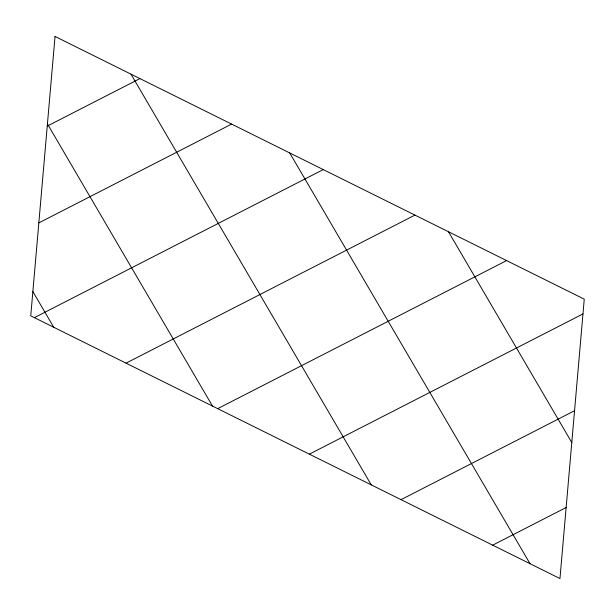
<?xml version="1.0" encoding="UTF-8"?>
<svg xmlns="http://www.w3.org/2000/svg" width="615" height="615" viewBox="0 0 615 615"><rect width="100%" height="100%" fill="white"/><g stroke="black" fill="none" stroke-linecap="round" stroke-linejoin="round"><path stroke-width="0.92" d="M47.24 126.098L139.943 78.589M38.83 222.891L231.601 124.092M34.371 317.655L323.267 169.594M126.037 363.158L414.925 215.096M217.695 408.652L506.591 260.599M309.36 454.154L582.966 313.934M401.026 499.657L574.548 410.72M492.684 545.159L566.138 507.513M448.473 231.747L571.789 442.516M289.711 152.935L530.03 563.694M130.949 74.131L371.268 484.889M47.432 123.93L212.506 406.077M32.856 291.579L53.743 327.265M55.035 36.446L30.75 315.856L559.965 578.554L584.25 299.144L55.035 36.446"/></g></svg>
